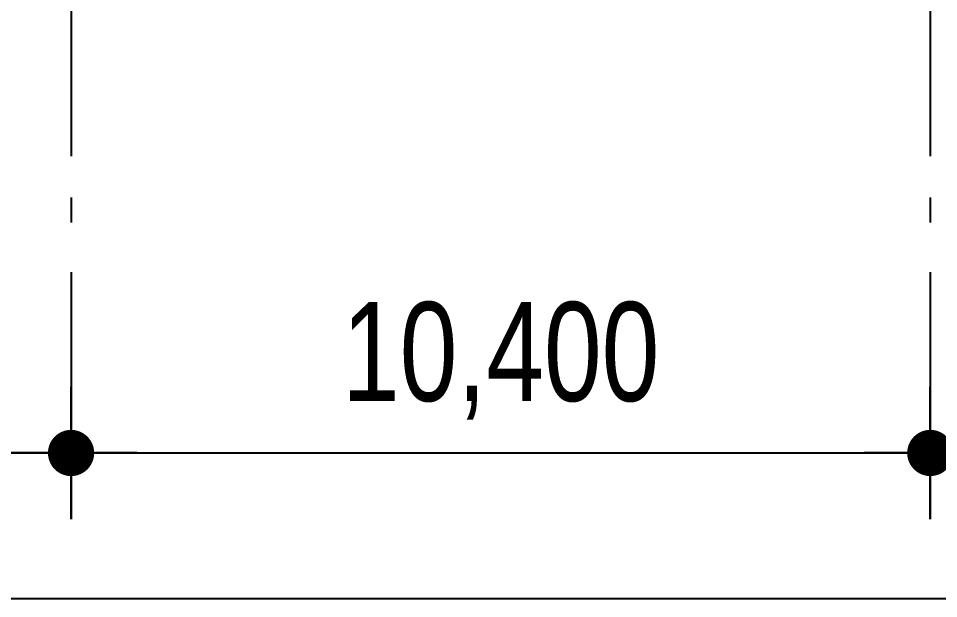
# Model space of a CAD drawing. Header units: millimetres. Extents: x 10000 to 302800, y 6800 to 229018.
# Drawn here: x 198741 to 209878, y 10119 to 17147 of the extents above; entities that cross this region are included whole.
import ezdxf

# ---------------------------------------------------------------- set-up
doc = ezdxf.new("R2010")
doc.units = ezdxf.units.MM
doc.header["$LTSCALE"] = 400
doc.header["$MEASUREMENT"] = 0
doc.linetypes.add('X-GRID_5~ROOF$0$CENTER2', pattern=[1.125, 0.75, -0.125, 0.125, -0.125])
doc.layers.get('0').update_dxf_attribs({"linetype": 'CONTINUOUS'})
for name, color, linetype in [('A-DIM1', 7, 'CONTINUOUS'), ('A-TXT1', 3, 'CONTINUOUS'), ('X-GRID_5~ROOF$0$A-CEN1', 1, 'X-GRID_5~ROOF$0$CENTER2')]:
    doc.layers.add(name, color=color, linetype=linetype)
doc.styles.add('Hrtext', font='', dxfattribs={"width": 0.8})
doc.styles.get('Hrtext').set_extended_font_data('Dotum')
doc.dimstyles.new('HEERIM(Ext)', dxfattribs={"dimtxt": 3, "dimasz": 1, "dimexe": 2, "dimexo": 1.5, "dimgap": 1, "dimtad": 1, "dimdec": 0, "dimzin": 0, "dimdsep": 46, "dimlunit": 6, "dimtxsty": 'Hrtext', "dimblk": 'dotdim1', "dimcen": 1, "dimdle": 2, "dimclrd": 256, "dimclre": 256, "dimclrt": 3, "dimadec": 0, "dimazin": 0, "dimtfac": 1, "dimtdec": 0, "dimtix": 1, "dimtmove": 2, "dimatfit": 3, "dimldrblk": 'dotdim1', "dimfxl": 2, "dimtolj": 1, "dimtzin": 0, "dimlwd": -1, "dimarcsym": 0})

# ---------------------------------------------------------------- blocks, each defined once
blk = doc.blocks.new('X-GRID_5~ROOF')
at = {"layer": 'X-GRID_5~ROOF$0$A-CEN1', "ltscale": 10}
for p, q in [((194599, 81871), (194599, 33068)), ((204999, 81871), (204999, 33068))]:
    blk.add_line(p, q, dxfattribs=at)
blk = doc.blocks.new('X-BASE-9F')
blk.add_blockref('X-GRID_5~ROOF', (0, 0))
blk = doc.blocks.new('dotdim1')
at = {"layer": 'A-DIM1'}
for p, q in [((0, 2), (0, -2)), ((-2, 0), (2, 0))]:
    blk.add_line(p, q, dxfattribs=at)
at = {"layer": 'A-DIM1', "const_width": 0.7}
blk.add_lwpolyline([(0.35, 0, 1), (-0.35, 0, 1)], format="xyb", close=True, dxfattribs=at)
blk = doc.blocks.new('*D66')
at = {"layer": 'A-DIM1', "lineweight": -2, "transparency": 16777216}
for p, q in [((105350, -73503), (105350, -76495)), ((115750, -73503), (115750, -76495))]:
    blk.add_line(p, q, dxfattribs=at)
at = {"layer": 'A-DIM1', "transparency": 16777216}
blk.add_line((105750, -75695), (115350, -75695), dxfattribs=at)
at = {"layer": 'A-DIM1', "transparency": 16777216, "xscale": 400, "yscale": 400, "zscale": 400, "rotation": 180}
blk.add_blockref('dotdim1', (105350, -75695), dxfattribs=at)
at = {"layer": 'A-DIM1', "transparency": 16777216, "xscale": 400, "yscale": 400, "zscale": 400}
blk.add_blockref('dotdim1', (115750, -75695), dxfattribs=at)
at = {"layer": 'A-DIM1', "color": 3, "transparency": 16777216, "insert": (110550, -74578), "char_height": 1200, "attachment_point": 5, "style": 'Hrtext'}
blk.add_mtext('\\A1;10,400', dxfattribs=at)
blk = doc.blocks.new('*D67')
at = {"layer": 'A-DIM1', "lineweight": -2, "transparency": 16777216}
for p, q in [((115750, -73503), (115750, -76495)), ((126150, -73503), (126150, -76495))]:
    blk.add_line(p, q, dxfattribs=at)
at = {"layer": 'A-DIM1', "transparency": 16777216}
blk.add_line((116150, -75695), (125750, -75695), dxfattribs=at)
at = {"layer": 'A-DIM1', "transparency": 16777216, "xscale": 400, "yscale": 400, "zscale": 400, "rotation": 180}
blk.add_blockref('dotdim1', (115750, -75695), dxfattribs=at)
at = {"layer": 'A-DIM1', "transparency": 16777216, "xscale": 400, "yscale": 400, "zscale": 400}
blk.add_blockref('dotdim1', (126150, -75695), dxfattribs=at)
at = {"layer": 'A-DIM1', "color": 3, "transparency": 16777216, "insert": (120950, -74578), "char_height": 1200, "attachment_point": 5, "style": 'Hrtext'}
blk.add_mtext('\\A1;10,400', dxfattribs=at)
blk = doc.blocks.new('*D68')
at = {"layer": 'A-DIM1', "lineweight": -2, "transparency": 16777216}
for p, q in [((126150, -73503), (126150, -76495)), ((136550, -73503), (136550, -76495))]:
    blk.add_line(p, q, dxfattribs=at)
at = {"layer": 'A-DIM1', "transparency": 16777216}
blk.add_line((126550, -75695), (136150, -75695), dxfattribs=at)
at = {"layer": 'A-DIM1', "transparency": 16777216, "xscale": 400, "yscale": 400, "zscale": 400, "rotation": 180}
blk.add_blockref('dotdim1', (126150, -75695), dxfattribs=at)
at = {"layer": 'A-DIM1', "transparency": 16777216, "xscale": 400, "yscale": 400, "zscale": 400}
blk.add_blockref('dotdim1', (136550, -75695), dxfattribs=at)
at = {"layer": 'A-DIM1', "color": 3, "transparency": 16777216, "insert": (131350, -74578), "char_height": 1200, "attachment_point": 5, "style": 'Hrtext'}
blk.add_mtext('\\A1;10,400', dxfattribs=at)
blk = doc.blocks.new('TOWER DIM')
at = {"layer": 'A-DIM1'}
for base, p1, p2, picture, middle in [((115750, -75694.8), (105350, -72902.8), (115750, -72902.8), '*D66', (110550, -74578.4)), ((126150, -75694.8), (115750, -72902.8), (126150, -72902.8), '*D67', (120950, -74578.4)), ((136550, -75694.8), (126150, -72902.8), (136550, -72902.8), '*D68', (131350, -74578.4))]:
    dim = blk.add_linear_dim(base=base, p1=p1, p2=p2, dimstyle='HEERIM(Ext)', override={"dimscale": 400}, dxfattribs=at)
    dim.commit()
    dim.dimension.update_dxf_attribs({"geometry": picture, "text_midpoint": middle})

msp = doc.modelspace()

# ---------------------------------------------------------------- linework, layer by layer
msp.add_line((10000, 10119), (302800, 10119))

# ---------------------------------------------------------------- block references
at = {"layer": 'A-TXT1'}
msp.add_blockref('X-BASE-9F', (4779, -18394), dxfattribs=at)

# ---------------------------------------------------------------- next in the draw order: block references
at = {"layer": 'A-DIM1'}
msp.add_blockref('TOWER DIM', (83628, 87578), dxfattribs=at)

doc.saveas('drawing.dxf')
